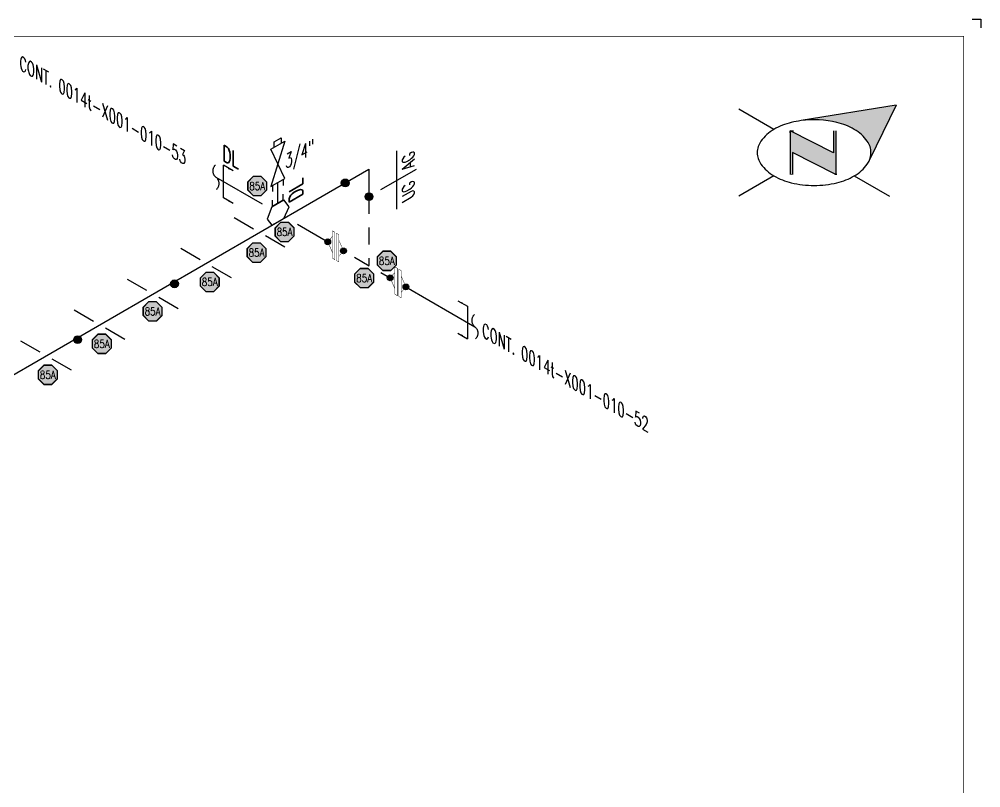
# Model space of a CAD drawing. Header units: inches. Extents: x 0 to 17.2, y 0 to 11.2.
# Drawn here: x 10.21 to 17.25, y 5.62 to 11.25 of the extents above; entities that cross this region are included whole.
import ezdxf
from ezdxf.enums import TextEntityAlignment as Align

# ---------------------------------------------------------------- set-up
doc = ezdxf.new("R2010")
doc.units = ezdxf.units.IN
doc.header["$MEASUREMENT"] = 0
doc.linetypes.add('HIDDEN2', pattern=[0.1875, 0.125, -0.0625])
for name, color, linetype in [('BORDER', 3, 'Continuous'), ('COMP', 1, 'Continuous'), ('Continuation', 7, 'Continuous'), ('DL', 20, 'Continuous'), ('FITTINGS', 4, 'Continuous'), ('PART_PCML', 7, 'Continuous'), ('PIPE-ANNO', 150, 'HIDDEN2'), ('TEXT', 7, 'Continuous'), ('UNAS.PIPE', 251, 'Continuous'), ('WELD POINTS', 41, 'Continuous'), ('Welds', 7, 'Continuous')]:
    doc.layers.add(name, color=color, linetype=linetype)
doc.layers.add('PIPE', color=7, linetype='Continuous', lineweight=30)
doc.styles.add('ISO30', font='simplex.shx', dxfattribs={"width": 0.85, "oblique": 30, "height": 0.075})
doc.styles.add('ISO330', font='romand.shx', dxfattribs={"width": 0.85, "height": 0.05})
doc.styles.add('PART_Standard', font='romans', dxfattribs={"width": 0.8, "height": 0.09})
doc.styles.add('Richmond', font='arial.ttf')
doc.styles.add('SIMPLEX', font='ROMANS')
doc.dimstyles.new('Richmond', dxfattribs={"dimtxt": 0.18, "dimasz": 0.18, "dimexe": 0.18, "dimexo": 0.0625, "dimgap": 0.09, "dimtad": 0, "dimtih": 1, "dimtoh": 1, "dimdec": 4, "dimzin": 0, "dimdsep": 46, "dimtxsty": 'Richmond', "dimcen": 0.09, "dimadec": 0, "dimazin": 0, "dimtfac": 1, "dimtdec": 4, "dimtofl": 0, "dimtmove": 0, "dimatfit": 3, "dimfxl": 1, "dimtolj": 1, "dimtzin": 0, "dimarcsym": 0})

# ---------------------------------------------------------------- blocks, each defined once
blk = doc.blocks.new('north2')
at = {"layer": 'BORDER'}
for points in [[(-0.706, -0.7673, -0.156851), (-0.679, -0.8512, -0.095667), (-0.6893, -0.9048), (-0.4945, -0.5044), (-1.1905, -0.6173, -0.092194), (-0.9281, -0.6306, -0.072341), (-0.8009, -0.6813, -0.106617)], [(-0.9381, -1.0109), (-0.9364, -1.0092), (-0.9364, -0.6907), (-0.9524, -0.6907), (-0.9524, -0.8533), (-1.2701, -0.6907), (-1.2701, -0.7067), (-1.2701, -1.0118), (-1.254, -1.0118), (-1.254, -0.8492)]]:
    blk.add_hatch(color=7, dxfattribs=at).paths.add_polyline_path(points)
at = {"layer": 'BORDER', "color": 7}
for p, q in [((-1.3895, -0.6813), (-1.6462, -0.5331)), ((-0.4945, -0.5044), (-1.1905, -0.6173)), ((-0.4945, -0.5044), (-0.6893, -0.9048)), ((-1.2701, -0.6907), (-1.2701, -1.0118)), ((-0.9524, -0.8533), (-1.2701, -0.6907)), ((-1.2701, -0.7067), (-1.2701, -0.6907)), ((-1.262, -0.6907), (-1.246, -0.6907)), ((-0.9524, -0.6907), (-0.9524, -0.8533)), ((-0.9364, -0.6907), (-0.9364, -1.0118)), ((-0.9364, -1.0118), (-1.254, -0.8492)), ((-1.254, -0.8492), (-1.254, -1.0118)), ((-1.3895, -1.0211), (-1.6462, -1.1694)), ((-1.2603, -1.0109), (-1.262, -1.0092)), ((-0.9283, -1.0118), (-0.9444, -1.0118)), ((-0.8009, -1.0211), (-0.5441, -1.1694))]:
    blk.add_line(p, q, dxfattribs=at)
for centre, radius, start, end in [((-1.1517, -1.0932), 0.4756, 103.44948, 120), ((-1.0952, -1.3294), 0.7185, 97.62035, 103.44948), ((-1.0952, -1.3294), 0.7185, 76.55052, 97.62035), ((-1.0387, -1.0932), 0.4756, 60, 76.55052), ((-1.2376, -0.9443), 0.3037, 120, 144.34287), ((-0.9527, -0.9443), 0.3037, 35.65713, 60), ((-1.3674, -0.8512), 0.144, 144.34287, 180), ((-0.823, -0.8512), 0.144, 360, 35.65713), ((-1.3674, -0.8512), 0.144, 180, 215.65713), ((-0.823, -0.8512), 0.144, 324.34287, 337.55468), ((-0.823, -0.8512), 0.144, 337.57958, 360), ((-1.2376, -0.7582), 0.3037, 215.65713, 240), ((-0.9527, -0.7582), 0.3037, 300, 324.34287), ((-1.1517, -0.6093), 0.4756, 240, 256.55052), ((-1.0387, -0.6093), 0.4756, 283.44948, 300), ((-1.0952, -0.373), 0.7185, 256.55052, 270), ((-1.0952, -0.373), 0.7185, 270, 283.44948)]:
    blk.add_arc(centre, radius, start, end, dxfattribs=at)
blk = doc.blocks.new('A$C6804a2e5')
blk.add_blockref('north2', (0, 0))
blk = doc.blocks.new('A$C860dd1f6')
at = {"layer": 'PIPE'}
blk.add_blockref('A$C6804a2e5', (0, 0), dxfattribs=at)
blk = doc.blocks.new('Border')
at = {"layer": 'BORDER', "const_width": 0.005}
blk.add_lwpolyline([(0.25, 0.25), (17.25, 0.25), (17.25, 11.25), (0.25, 11.25)], close=True, dxfattribs=at)
blk = doc.blocks.new('2_WELD_SINGLE_00')
at = {"linetype": 'ByBlock', "lineweight": -2}
h = blk.add_hatch(color=0, dxfattribs=at)
edge = h.paths.add_edge_path()
edge.add_arc((0, 0), 0.0286, 0, 360)
at = {"color": 0, "linetype": 'ByBlock', "lineweight": -2}
blk.add_circle((0, 0), 0.0286, dxfattribs=at)
blk = doc.blocks.new('*U125')
at = {"layer": 'WELD POINTS'}
for p, rotation in [((-0.174, -0.1004), 299.9999999999998), ((0, -0.2009), 90.00000000000014)]:
    blk.add_blockref('2_WELD_SINGLE_00', p, dxfattribs=dict(at, rotation=rotation))
blk = doc.blocks.new('4_SUPPORT_I-BEAM_30')
at = {"color": 0, "linetype": 'ByBlock', "lineweight": -2}
for p, q in [((-0.0435, 0.0251), (-0.1857, 0.1072)), ((0.1857, -0.1072), (0.0435, -0.0251))]:
    blk.add_line(p, q, dxfattribs=at)
blk = doc.blocks.new('O-let 1')
at = {"layer": 'FITTINGS', "linetype": 'ByBlock'}
for p, q in [((-0.0439, -0.0254), (0.0439, 0.0254)), ((0.0827, -0.0263), (0.0439, 0.0254)), ((-0.0439, -0.0254), (-0.0768, -0.1149)), ((0.0437, -0.1104), (0.0827, -0.0263)), ((-0.0768, -0.1149), (-0.0428, -0.1603)), ((-0.0428, -0.1603), (0.0437, -0.1104))]:
    blk.add_line(p, q, dxfattribs=at)
blk = doc.blocks.new('Bleeder Valve 3')
at = {"layer": 'FITTINGS', "linetype": 'ByBlock'}
for p, q in [((0.051, 0.3022), (-0.0515, -0.0297)), ((-0.0256, 0.2976), (0.0253, 0.3271)), ((-0.0256, 0.258), (-0.0256, 0.2976)), ((-0.0002, 0.2727), (0.051, 0.3022)), ((0.0253, 0.3271), (0.0253, 0.2874)), ((-0.0513, 0.2431), (-0.0002, 0.2727)), ((0.0515, 0.0297), (-0.0513, 0.2431)), ((-0.0515, -0.0297), (0.0515, 0.0297))]:
    blk.add_line(p, q, dxfattribs=at)
blk = doc.blocks.new('Bleeder 3')
at = {"layer": 'PIPE', "linetype": 'Continuous'}
blk.add_line((-0.0005, 0.1353), (-0.0005, 0.2878), dxfattribs=at)
for name, p in [('Bleeder Valve 3', (-0.0005, 0.2878)), ('O-let 1', (-0.0005, 0.1353))]:
    blk.add_blockref(name, p)
blk = doc.blocks.new('2_SOCKET_SINGLE_30')
at = {"color": 0, "linetype": 'ByBlock', "lineweight": -2}
for p, q in [((0, 0.0625), (0.0541, 0.0937)), ((0, 0.0625), (0, -0.0625)), ((0, -0.0625), (0.0541, -0.0313))]:
    blk.add_line(p, q, dxfattribs=at)
blk = doc.blocks.new('DL_Vert_330')
at = {"layer": 'DL', "style": 'ISO30', "oblique": 330, "width": 0.85}
blk.add_text('DL', height=0.1, rotation=90, dxfattribs=at).set_placement((0, 0))
blk = doc.blocks.new('1_Text_30')
at = {"layer": 'TEXT', "style": 'PART_Standard', "oblique": 30, "width": 0.8}
blk.add_attdef('TEXT', (0, 0), '', height=0.09, rotation=30, dxfattribs=at)
blk = doc.blocks.new('1_BREAK-PIPE_PIPE_00')
at = {"color": 0, "linetype": 'ByBlock', "lineweight": -2}
for centre, major_axis in [((-0.03, 0.092), (0, -0.101)), ((0.03, -0.092), (0, 0.101))]:
    blk.add_ellipse(centre, major_axis=major_axis, ratio=0.711978, start_param=0.427466, end_param=3.141593, dxfattribs=at)
blk = doc.blocks.new('1_Tilde_00')
at = {"layer": 'PIPE-ANNO', "xscale": -0.5000000000000001, "yscale": 0.5, "zscale": 0.5}
blk.add_blockref('1_BREAK-PIPE_PIPE_00', (0, 0), dxfattribs=at)
blk = doc.blocks.new('1_Cont_330')
at = {"layer": 'Continuation', "style": 'PART_Standard', "oblique": 330, "width": 0.8}
blk.add_attdef('CONT.', (0, 0), '', height=0.09, rotation=330, dxfattribs=at)
blk = doc.blocks.new('DL_330')
at = {"layer": 'DL', "style": 'ISO330', "oblique": 330, "width": 0.85}
blk.add_text('DL', height=0.1, rotation=330, dxfattribs=at).set_placement((0, 0))
blk = doc.blocks.new('AM9A04')
at = {"const_width": 0.01}
blk.add_lwpolyline([(-0.05, -0.144), (-0.15, 0.087), (-0.05, 0.202)], dxfattribs=at)
at = {"linetype": 'Continuous', "const_width": 0.01}
blk.add_lwpolyline([(0, -0.289), (0, 0.289), (-0.05, 0.318), (-0.05, -0.26)], close=True, dxfattribs=at)
blk = doc.blocks.new('A09')
at = {"layer": 'Welds'}
h = blk.add_hatch(color=256, dxfattribs=at)
h.dxf.hatch_style = 1
h.paths.add_polyline_path([(-0.03, 0, 1), (0.03, 0, 1)])
blk.add_circle((0, 0), 0.03, dxfattribs=at)
blk = doc.blocks.new('*U111')
blk.add_wipeout([(-0.0234, 0.1133), (-0.0234, 0.0732), (-0.0581, 0.0332), (-0.0234, -0.0469), (-0.0234, -0.0869), (0.0222, -0.1133), (0.0222, -0.0732), (0.0569, -0.0332), (0.0222, 0.0469), (0.0222, 0.0869)])
at = {"linetype": 'Continuous', "const_width": 0.003}
blk.add_lwpolyline([(0.0049, -0.1032), (0.0222, -0.1133), (0.0222, 0.0869), (0.0049, 0.0969)], close=True, dxfattribs=at)
at = {"const_width": 0.003}
blk.add_lwpolyline([(0.0222, 0.0469), (0.0569, -0.0332), (0.0222, -0.0732)], dxfattribs=at)
at = {"xscale": 0.3466300616258731, "yscale": 0.3466300616258731, "zscale": 0.3466300616258731}
blk.add_blockref('AM9A04', (-0.0061, 0.0032), dxfattribs=at)
at = {"layer": 'Welds', "xscale": 0.7, "yscale": 0.7, "zscale": 0.7}
for p in [(-0.0581, 0.0332), (0.0569, -0.0332)]:
    blk.add_blockref('A09', p, dxfattribs=at)
blk = doc.blocks.new('PART_PCML')
blk.add_hatch(color=0).paths.add_polyline_path([(-0.0699, -0.029), (-0.029, -0.0699), (0.029, -0.0699), (0.0699, -0.029), (0.0699, 0.029), (0.029, 0.0699), (-0.029, 0.0699), (-0.0699, 0.029)])
at = {"color": 7, "const_width": 0.009}
blk.add_lwpolyline([(-0.0699, 0.029), (-0.029, 0.0699), (0.029, 0.0699), (0.0699, 0.029), (0.0699, -0.029), (0.029, -0.0699), (-0.029, -0.0699), (-0.0699, -0.029), (-0.0699, 0.029), (-0.029, 0.0699)], dxfattribs=at)
at = {"color": 18, "true_color": 0x000000}
blk.add_lwpolyline([(-0.029, 0.0699), (-0.0699, 0.029), (-0.0699, -0.029), (-0.029, -0.0699), (0.029, -0.0699), (0.0699, -0.029), (0.0699, 0.029), (0.029, 0.0699)], close=True, dxfattribs=at)
at = {"color": 7, "true_color": 0xffffff, "style": 'SIMPLEX', "width": 0.8, "flags": 1}
for tag, p in [('CIRCUIT', (-0.0939, 0.0889)), ('DM', (-0.0527, -0.1332)), ('TYPE', (-0.0749, -0.2043))]:
    blk.add_attdef(tag, p, '', height=0.0586, dxfattribs=at)
at = {"color": 7, "true_color": 0xffffff, "style": 'SIMPLEX', "width": 0.8}
blk.add_attdef('DMDISP', text='', height=0.0586, dxfattribs=at).set_placement((0, 0), align=Align.MIDDLE_CENTER)
blk = doc.blocks.new('*U118')
at = {"color": 20, "linetype": 'ByBlock', "ltscale": 0.7}
blk.add_line((0.0541, -0.1498), (0.0541, 0.0873), dxfattribs=at)
for points in [[(0.1257, 0.0459), (0.0541, 0.0873)], [(0.1257, -0.1911), (0.0541, -0.1498)]]:
    blk.add_leader(points, dimstyle='Richmond', override={"dimasz": 0.04, "dimgap": 0.09, "dimtad": 0}, dxfattribs=at)
blk = doc.blocks.new('*U140')
at = {"color": 20, "linetype": 'ByBlock', "ltscale": 0.7}
blk.add_line((-0.0541, 0.1498), (-0.0541, -0.0873), dxfattribs=at)
for points in [[(-0.1257, 0.1911), (-0.0541, 0.1498)], [(-0.1257, -0.0459), (-0.0541, -0.0873)]]:
    blk.add_leader(points, dimstyle='Richmond', override={"dimasz": 0.04, "dimgap": 0.09, "dimtad": 0}, dxfattribs=at)

msp = doc.modelspace()

# ---------------------------------------------------------------- linework, layer by layer
for p, q in [((17.1875, 11.25), (17.25, 11.25)), ((17.25, 11.25), (17.25, 11.1875))]:
    msp.add_line(p, q)
at = {"layer": 'PIPE'}
for p, q in [((9.5747, 8.3071), (12.7708, 10.1523)), ((12.7708, 10.1523), (12.7708, 9.9514))]:
    msp.add_line(p, q, dxfattribs=at)
at = {"layer": 'PIPE', "linetype": 'HIDDEN2'}
for p, q in [((12.7708, 9.9514), (12.7708, 9.4468)), ((12.4691, 9.6209), (13.0411, 9.2907))]:
    msp.add_line(p, q, dxfattribs=at)
at = {"layer": 'PIPE-ANNO', "linetype": 'Continuous'}
for p, q in [((12.9744, 9.859), (12.9744, 10.2875)), ((13.1157, 10.1505), (12.8559, 10.0005))]:
    msp.add_line(p, q, dxfattribs=at)
at = {"layer": 'UNAS.PIPE'}
for p, q in [((11.6506, 10.0935), (11.9883, 9.8985)), ((12.247, 9.7492), (12.4691, 9.6209)), ((13.0411, 9.2907), (13.5465, 8.9989))]:
    msp.add_line(p, q, dxfattribs=at)

# ---------------------------------------------------------------- block references
for p in [(11.6506, 10.0935), (13.5465, 8.9989)]:
    msp.add_blockref('1_Tilde_00', p)
at = {"layer": 'BORDER'}
for name, p in [('Border', (-0.125, -0.125)), ('A$C860dd1f6', (17.125, 11.125))]:
    msp.add_blockref(name, p, dxfattribs=at)
at = {"layer": 'Continuation'}
for p, values in [((10.2103, 10.8846), {'CONT.': 'CONT. 0014t-X001-010-53'}), ((13.5981, 8.9287), {'CONT.': 'CONT. 0014t-X001-010-52'})]:
    msp.add_blockref('1_Cont_330', p, dxfattribs=at).add_auto_attribs(values)
at = {"layer": 'DL'}
for name, p in [('DL_330', (11.6979, 10.2193)), ('*U118', (11.6506, 10.0935)), ('DL_Vert_330', (12.2856, 9.9541)), ('*U140', (13.5465, 8.9989))]:
    msp.add_blockref(name, p, dxfattribs=at)
at = {"layer": 'FITTINGS'}
for name, p in [('Bleeder 3', (12.1035, 9.767)), ('4_SUPPORT_I-BEAM_30', (11.9686, 9.6892)), ('4_SUPPORT_I-BEAM_30', (11.5782, 9.4638)), ('4_SUPPORT_I-BEAM_30', (11.1877, 9.2383)), ('4_SUPPORT_I-BEAM_30', (10.7973, 9.0129)), ('4_SUPPORT_I-BEAM_30', (10.4069, 8.7875))]:
    msp.add_blockref(name, p, dxfattribs=at)
for p, xscale, yscale, zscale, rotation in [((12.103, 10.0548), -0.713168504377533, 0.713168504377533, 0.713168504377533, 119.9952760451079), ((12.103, 9.9024), -0.7131685043775329, 0.7131685043775329, 0.7131685043775329, 299.9952760451079)]:
    msp.add_blockref('2_SOCKET_SINGLE_30', p, dxfattribs=dict(at, xscale=xscale, yscale=yscale, zscale=zscale, rotation=rotation))
at = {"layer": 'PART_PCML', "color": 13}
for p in [(11.9528, 10.0293), (12.1531, 9.6929), (11.948, 9.5417), (11.6052, 9.3269), (12.7358, 9.3553), (11.1868, 9.112), (10.8149, 8.8739), (10.4197, 8.6475)]:
    msp.add_blockref('PART_PCML', p, dxfattribs=at).add_auto_attribs({'DMDISP': '85A'})
at = {"layer": 'TEXT'}
msp.add_blockref('1_Text_30', (12.1584, 10.1529), dxfattribs=at).add_auto_attribs({'TEXT': '3/4"'})
ref = msp.add_blockref('1_Text_30', (13.1043, 10.1765), dxfattribs=dict(at, rotation=300.0000000000001))
ref.add_attrib('TEXT', 'AG', (13.1043, 10.1765), dxfattribs={"height": 0.09, "rotation": 90, "style": 'PART_Standard', "oblique": 330, "width": 0.8})
ref = msp.add_blockref('1_Text_30', (13.1043, 9.949), dxfattribs=dict(at, rotation=300.0000000000001))
ref.add_attrib('TEXT', 'UG', (13.1043, 9.949), dxfattribs={"height": 0.09, "rotation": 90, "style": 'PART_Standard', "oblique": 330, "width": 0.8})
at = {"layer": 'WELD POINTS'}
for name, p in [('*U125', (12.7708, 10.1523)), ('2_WELD_SINGLE_00', (11.347, 9.3137)), ('2_WELD_SINGLE_00', (10.6381, 8.9045))]:
    msp.add_blockref(name, p, dxfattribs=at)

# ---------------------------------------------------------------- next in the draw order: block references
at = {"layer": 'COMP'}
for p in [(12.5273, 9.5877), (12.9842, 9.3239)]:
    msp.add_blockref('*U111', p, dxfattribs=at)

# ---------------------------------------------------------------- next in the draw order: block references
at = {"layer": 'PART_PCML', "color": 13}
msp.add_blockref('PART_PCML', (12.9016, 9.4815), dxfattribs=at).add_auto_attribs({'DMDISP': '85A'})

doc.saveas('drawing.dxf')
